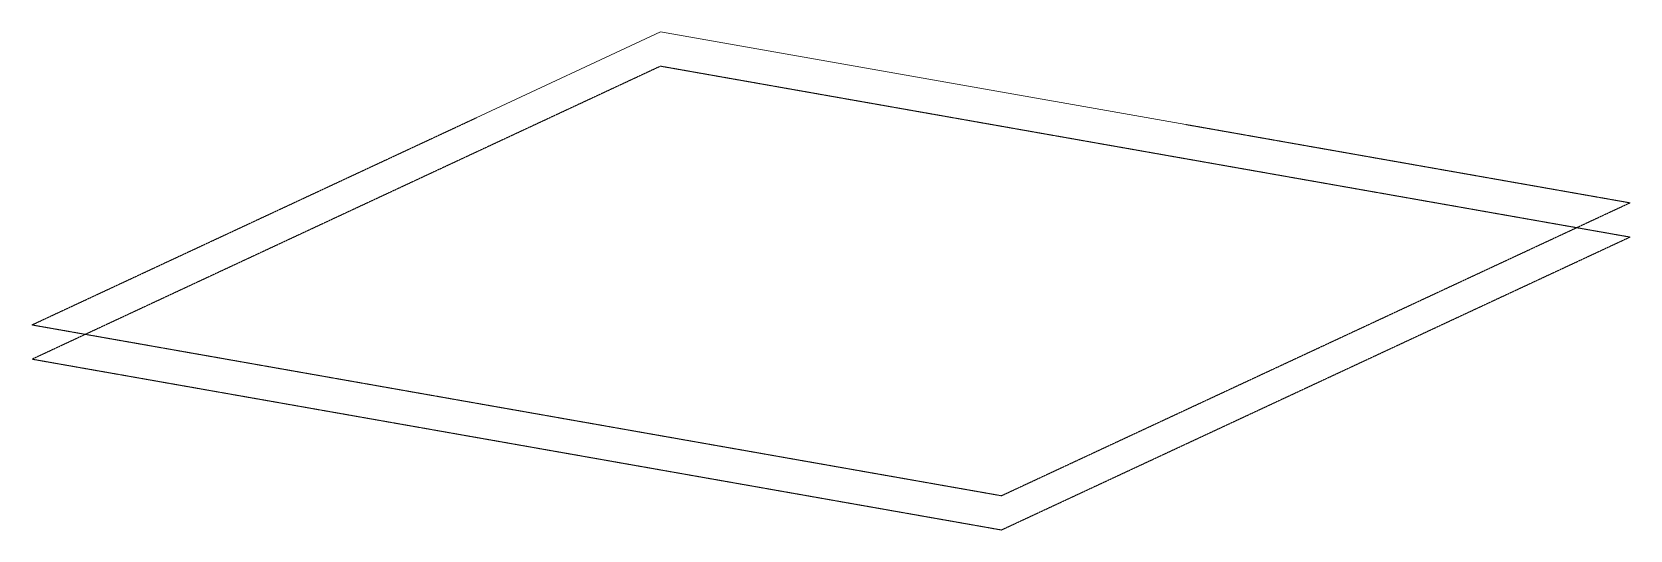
# Model space of a CAD drawing. Header units: millimetres. Extents: x -192996 to 6044, y -38260 to 35862.
# Drawn here: x -151226 to -137227, y -3865 to 500 of the extents above; entities that cross this region are included whole.
import ezdxf

# ---------------------------------------------------------------- set-up
doc = ezdxf.new("R2010")
doc.units = ezdxf.units.MM
doc.linetypes.add('ACAD_ISO02W100', pattern=[15, 12, -3])
doc.layers.add('Dalle', color=7, linetype='Continuous', lineweight=20)

msp = doc.modelspace()

# ---------------------------------------------------------------- linework, layer by layer
at = {"layer": 'Dalle'}
for p in [(-147336, -254), (-141117, -312)]:
    msp.add_line(p, (-145721, 500), dxfattribs=at)
at = {"layer": 'Dalle', "linetype": 'ACAD_ISO02W100', "ltscale": 0.25}
for p, q in [((-151226, -2368), (-145721, 200)), ((-137227, -1298), (-145721, 200)), ((-147336, -254), (-151226, -2068)), ((-141117, -312), (-137227, -998)), ((-142733, -3565), (-137227, -998)), ((-142733, -3865), (-137227, -1298)), ((-142733, -3565), (-151226, -2068)), ((-142733, -3865), (-151226, -2368))]:
    msp.add_line(p, q, dxfattribs=at)

doc.saveas('drawing.dxf')
